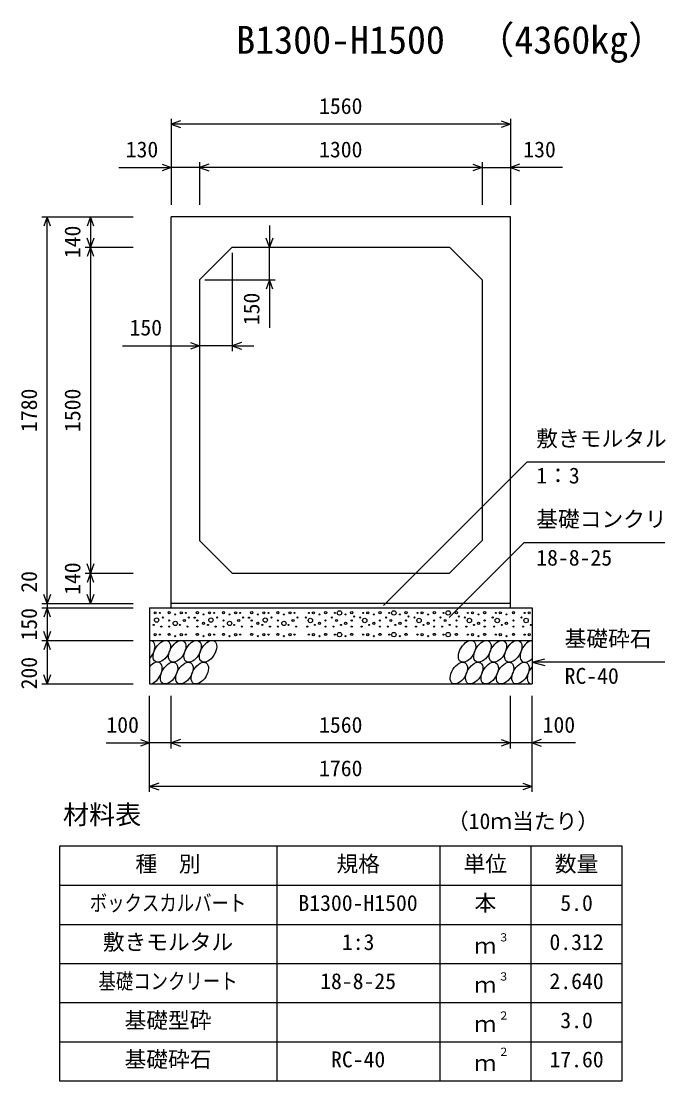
# Model space of a CAD drawing. Units: millimetres, scale not verified. Extents: x -25170 to 75630, y 0 to 35640.
# Drawn here: x 50019 to 52948, y 12765 to 17643 of the extents above; entities that cross this region are included whole.
import ezdxf
from ezdxf.enums import TextEntityAlignment as Align

# ---------------------------------------------------------------- set-up
doc = ezdxf.new("R2010")
doc.units = ezdxf.units.MM
doc.header["$LTSCALE"] = 60
for name, color, linetype, lineweight in [('DIM', 7, 'Continuous', 25), ('HATCH', 6, 'Continuous', 25), ('HYO', 3, 'Continuous', 25), ('HYO2', 4, 'Continuous', 25), ('OUTLINE', 3, 'Continuous', 25), ('TXT', 7, 'Continuous', 25)]:
    doc.layers.add(name, color=color, linetype=linetype, lineweight=lineweight)
doc.styles.add('ＭＳ ゴシック', font='')
doc.styles.get('ＭＳ ゴシック').set_extended_font_data('MS Gothic')

msp = doc.modelspace()

# ---------------------------------------------------------------- linework, layer by layer
at = {"layer": 'DIM'}
for p, q in [((50709.98, 17193.78), (50709.98, 16796.89)), ((50752.27, 17184.17), (50709.98, 17168.78)), ((52269.98, 17168.78), (50709.98, 17168.78)), ((50709.98, 17168.78), (50752.27, 17153.39)), ((52227.7, 17184.17), (52269.98, 17168.78)), ((52269.98, 17168.78), (52227.7, 17153.39)), ((52269.98, 17193.78), (52269.98, 16796.89)), ((50667.7, 16984.17), (50709.98, 16968.78)), ((50839.98, 16993.78), (50839.98, 16796.89)), ((50882.27, 16984.17), (50839.98, 16968.78)), ((52097.7, 16984.17), (52139.98, 16968.78)), ((52139.98, 16993.78), (52139.98, 16796.89)), ((52312.27, 16984.17), (52269.98, 16968.78)), ((50469.24, 16968.78), (50709.98, 16968.78)), ((50709.98, 16968.78), (50667.7, 16953.39)), ((50839.98, 16968.78), (50709.98, 16968.78)), ((52139.98, 16968.78), (50839.98, 16968.78)), ((50839.98, 16968.78), (50882.27, 16953.39)), ((52139.98, 16968.78), (52097.7, 16953.39)), ((52139.98, 16968.78), (52269.98, 16968.78)), ((52510.73, 16968.78), (52269.98, 16968.78)), ((52269.98, 16968.78), (52312.27, 16953.39)), ((50113.88, 16741.89), (50534.98, 16741.89)), ((50138.88, 16741.89), (50123.49, 16699.6)), ((50138.88, 14961.89), (50138.88, 16741.89)), ((50154.27, 16699.6), (50138.88, 16741.89)), ((50338.88, 16741.89), (50323.49, 16699.6)), ((50338.88, 16741.89), (50338.88, 16601.89)), ((50354.27, 16699.6), (50338.88, 16741.89)), ((51162.46, 16701.89), (51162.46, 16601.89)), ((50338.88, 16601.89), (50323.49, 16644.17)), ((50354.27, 16644.17), (50338.88, 16601.89)), ((51162.46, 16601.89), (51147.07, 16644.17)), ((51177.85, 16644.17), (51162.46, 16601.89)), ((50313.88, 16601.89), (50534.98, 16601.89)), ((50338.88, 16601.89), (50323.49, 16559.6)), ((50338.88, 16601.89), (50338.88, 15101.89)), ((50354.27, 16559.6), (50338.88, 16601.89)), ((51162.46, 16451.89), (51162.46, 16601.89)), ((50989.98, 16576.89), (50989.98, 16123.87)), ((50864.98, 16451.89), (51187.46, 16451.89)), ((51162.46, 16451.89), (51147.07, 16409.6)), ((51177.85, 16409.6), (51162.46, 16451.89)), ((51162.46, 16451.89), (51162.46, 16231.01)), ((50485.88, 16148.87), (50839.98, 16148.87)), ((50797.7, 16164.26), (50839.98, 16148.87)), ((50839.98, 16148.87), (50797.7, 16133.48)), ((50989.98, 16148.87), (50839.98, 16148.87)), ((51032.27, 16164.26), (50989.98, 16148.87)), ((50989.98, 16148.87), (51089.98, 16148.87)), ((50989.98, 16148.87), (51032.27, 16133.48)), ((51686.2, 14952.55), (52346.48, 15612.83)), ((53178.89, 15612.83), (52346.48, 15612.83)), ((51988.01, 14898.16), (52332.07, 15242.22)), ((53431.62, 15242.22), (52332.07, 15242.22)), ((50338.88, 15101.89), (50323.49, 15144.17)), ((50354.27, 15144.17), (50338.88, 15101.89)), ((50313.88, 15101.89), (50534.98, 15101.89)), ((50338.88, 15101.89), (50323.49, 15059.6)), ((50338.88, 14961.89), (50338.88, 15101.89)), ((50354.27, 15059.6), (50338.88, 15101.89)), ((50138.88, 14961.89), (50123.49, 15004.17)), ((50154.27, 15004.17), (50138.88, 14961.89)), ((50338.88, 14961.89), (50323.49, 15004.17)), ((50354.27, 15004.17), (50338.88, 14961.89)), ((50113.88, 14961.89), (50534.98, 14961.89)), ((50113.88, 14941.89), (50534.98, 14941.89)), ((50138.88, 14941.89), (50123.49, 14899.6)), ((50138.88, 14961.89), (50138.88, 14941.89)), ((50138.88, 14941.89), (50138.88, 14791.89)), ((50154.27, 14899.6), (50138.88, 14941.89)), ((50138.88, 14791.89), (50123.49, 14834.17)), ((50154.27, 14834.17), (50138.88, 14791.89)), ((50113.88, 14791.89), (50534.98, 14791.89)), ((50138.88, 14791.89), (50123.49, 14749.6)), ((50138.88, 14791.89), (50138.88, 14591.89)), ((50154.27, 14749.6), (50138.88, 14791.89)), ((52369.98, 14691.89), (52427.94, 14707.42)), ((53049.79, 14691.89), (52369.98, 14691.89)), ((52369.98, 14691.89), (52427.94, 14676.36)), ((50138.88, 14591.89), (50123.49, 14634.17)), ((50154.27, 14634.17), (50138.88, 14591.89)), ((50113.88, 14591.89), (50534.98, 14591.89)), ((50609.98, 14095.28), (50609.98, 14536.89)), ((50709.98, 14295.28), (50709.98, 14536.89)), ((52269.98, 14295.28), (52269.98, 14536.89)), ((52269.98, 14295.28), (52269.98, 14536.89)), ((52369.98, 14095.28), (52369.98, 14536.89)), ((50410.44, 14320.28), (50609.98, 14320.28)), ((50567.7, 14335.67), (50609.98, 14320.28)), ((50609.98, 14320.28), (50567.7, 14304.88)), ((50709.98, 14320.28), (50609.98, 14320.28)), ((50752.27, 14335.67), (50709.98, 14320.28)), ((52269.98, 14320.28), (50709.98, 14320.28)), ((50709.98, 14320.28), (50752.27, 14304.88)), ((52227.7, 14335.67), (52269.98, 14320.28)), ((52269.98, 14320.28), (52227.7, 14304.88)), ((52369.98, 14320.28), (52269.98, 14320.28)), ((52412.27, 14335.67), (52369.98, 14320.28)), ((52569.53, 14320.28), (52369.98, 14320.28)), ((52369.98, 14320.28), (52412.27, 14304.88)), ((50652.27, 14135.67), (50609.98, 14120.28)), ((52369.98, 14120.28), (50609.98, 14120.28)), ((50609.98, 14120.28), (50652.27, 14104.88)), ((52327.7, 14135.67), (52369.98, 14120.28)), ((52369.98, 14120.28), (52327.7, 14104.88))]:
    msp.add_line(p, q, dxfattribs=at)
at = {"layer": 'HATCH'}
for centre, radius in [((50699.95, 14919.94), 5), ((50829.95, 14919.94), 5), ((50949.95, 14919.94), 5), ((51079.95, 14919.94), 5), ((51199.95, 14919.94), 5), ((51420.01, 14919.94), 5), ((51483.94, 14919.07), 10), ((51540.01, 14919.94), 5), ((51670.01, 14919.94), 5), ((51733.94, 14919.07), 10), ((51790.01, 14919.94), 5), ((51920.01, 14919.94), 5), ((51983.94, 14919.07), 10), ((52021.84, 14919.94), 5), ((52151.84, 14919.94), 5), ((52284.77, 14919.94), 5), ((50636.02, 14919.07), 5), ((50642.56, 14886.05), 10), ((50657.05, 14919.07), 2.5), ((50671.07, 14898.05), 2.5), ((50699.95, 14884.05), 2.5), ((50727.99, 14870.92), 10), ((50727.99, 14912.06), 2.5), ((50756.02, 14919.07), 5), ((50770.04, 14884.05), 5), ((50777.05, 14919.07), 2.5), ((50791.07, 14898.05), 2.5), ((50817.53, 14897.15), 2.5), ((50829.95, 14884.05), 2.5), ((50857.99, 14912.06), 2.5), ((50886.02, 14919.07), 5), ((50892.56, 14886.05), 10), ((50907.05, 14919.07), 2.5), ((50921.07, 14898.05), 2.5), ((50949.95, 14884.05), 2.5), ((50977.99, 14870.92), 10), ((50977.99, 14912.06), 2.5), ((51006.02, 14919.07), 5), ((51020.04, 14884.05), 5), ((51027.05, 14919.07), 2.5), ((51041.07, 14898.05), 2.5), ((51067.53, 14897.15), 2.5), ((51079.95, 14884.05), 2.5), ((51107.99, 14912.06), 2.5), ((51136.02, 14919.07), 5), ((51142.56, 14886.05), 10), ((51157.05, 14919.07), 2.5), ((51171.07, 14898.05), 2.5), ((51199.95, 14884.05), 2.5), ((51227.99, 14870.92), 10), ((51227.99, 14912.06), 2.5), ((51256.02, 14919.07), 5), ((51270.04, 14884.05), 5), ((51277.05, 14919.07), 2.5), ((51291.07, 14898.05), 2.5), ((51328.89, 14898.05), 2.5), ((51349.92, 14884.05), 10), ((51342.91, 14919.07), 2.5), ((51363.94, 14919.07), 5), ((51391.98, 14912.06), 2.5), ((51420.01, 14884.05), 2.5), ((51448.89, 14898.05), 2.5), ((51462.91, 14919.07), 2.5), ((51469.92, 14884.05), 5), ((51511.98, 14912.06), 2.5), ((51540.01, 14884.05), 2.5), ((51551.35, 14902.37), 2.5), ((51578.89, 14898.05), 2.5), ((51599.92, 14884.05), 10), ((51592.91, 14919.07), 2.5), ((51613.94, 14919.07), 5), ((51641.98, 14912.06), 2.5), ((51670.01, 14884.05), 2.5), ((51698.89, 14898.05), 2.5), ((51712.91, 14919.07), 2.5), ((51719.92, 14884.05), 5), ((51761.98, 14912.06), 2.5), ((51790.01, 14884.05), 2.5), ((51801.35, 14902.37), 2.5), ((51828.89, 14898.05), 2.5), ((51849.92, 14884.05), 10), ((51842.91, 14919.07), 2.5), ((51863.94, 14919.07), 5), ((51891.98, 14912.06), 2.5), ((51920.01, 14884.05), 2.5), ((51948.89, 14898.05), 2.5), ((51962.91, 14919.07), 2.5), ((51969.92, 14884.05), 5), ((52021.84, 14884.05), 2.5), ((52033.18, 14902.37), 2.5), ((52060.71, 14898.05), 2.5), ((52081.74, 14884.05), 10), ((52074.73, 14919.07), 2.5), ((52095.76, 14919.07), 5), ((52123.8, 14912.06), 2.5), ((52151.84, 14884.05), 2.5), ((52188.78, 14898.05), 2.5), ((52209.81, 14884.05), 10), ((52202.79, 14919.07), 2.5), ((52223.83, 14919.07), 5), ((52251.86, 14912.06), 2.5), ((52284.77, 14884.05), 2.5), ((52321.7, 14898.05), 2.5), ((52342.73, 14884.05), 10), ((52335.72, 14919.07), 2.5), ((52356.75, 14919.07), 5), ((50629.01, 14863.91), 2.5), ((50664.06, 14856.04), 2.5), ((50699.95, 14856.04), 2.5), ((50749.01, 14863.91), 2.5), ((50784.06, 14856.04), 2.5), ((50829.95, 14856.04), 2.5), ((50857.99, 14870.92), 5), ((50879.01, 14863.91), 2.5), ((50914.06, 14856.04), 2.5), ((50949.95, 14856.04), 2.5), ((50999.01, 14863.91), 2.5), ((51034.06, 14856.04), 2.5), ((51079.95, 14856.04), 2.5), ((51107.99, 14870.92), 5), ((51129.01, 14863.91), 2.5), ((51164.06, 14856.04), 2.5), ((51199.95, 14856.04), 2.5), ((51249.01, 14863.91), 2.5), ((51284.06, 14856.04), 2.5), ((51335.9, 14856.04), 2.5), ((51370.95, 14863.91), 2.5), ((51391.98, 14870.92), 5), ((51420.01, 14856.04), 2.5), ((51455.9, 14856.04), 2.5), ((51483.94, 14819.07), 10), ((51490.95, 14863.91), 2.5), ((51511.98, 14870.92), 5), ((51540.01, 14856.04), 2.5), ((51585.9, 14856.04), 2.5), ((51620.95, 14863.91), 2.5), ((51641.98, 14870.92), 5), ((51670.01, 14856.04), 2.5), ((51705.9, 14856.04), 2.5), ((51733.94, 14819.07), 10), ((51740.95, 14863.91), 2.5), ((51761.98, 14870.92), 5), ((51790.01, 14856.04), 2.5), ((51835.9, 14856.04), 2.5), ((51870.95, 14863.91), 2.5), ((51891.98, 14870.92), 5), ((51920.01, 14856.04), 2.5), ((51955.9, 14856.04), 2.5), ((51983.94, 14819.07), 10), ((51990.95, 14863.91), 2.5), ((52021.84, 14856.04), 2.5), ((52067.72, 14856.04), 2.5), ((52102.77, 14863.91), 2.5), ((52123.8, 14870.92), 5), ((52151.84, 14856.04), 2.5), ((52195.79, 14856.04), 2.5), ((52230.83, 14863.91), 2.5), ((52251.86, 14870.92), 5), ((52284.77, 14856.04), 2.5), ((52328.71, 14856.04), 2.5), ((52363.76, 14863.91), 2.5), ((50636.02, 14819.07), 5), ((50657.05, 14819.07), 2.5), ((50699.95, 14819.94), 5), ((50727.99, 14812.06), 2.5), ((50756.02, 14819.07), 5), ((50777.05, 14819.07), 2.5), ((50829.95, 14819.94), 5), ((50857.99, 14812.06), 2.5), ((50886.02, 14819.07), 5), ((50907.05, 14819.07), 2.5), ((50949.95, 14819.94), 5), ((50977.99, 14812.06), 2.5), ((51006.02, 14819.07), 5), ((51027.05, 14819.07), 2.5), ((51079.95, 14819.94), 5), ((51107.99, 14812.06), 2.5), ((51136.02, 14819.07), 5), ((51157.05, 14819.07), 2.5), ((51199.95, 14819.94), 5), ((51227.99, 14812.06), 2.5), ((51256.02, 14819.07), 5), ((51277.05, 14819.07), 2.5), ((51342.91, 14819.07), 2.5), ((51363.94, 14819.07), 5), ((51391.98, 14812.06), 2.5), ((51420.01, 14819.94), 5), ((51462.91, 14819.07), 2.5), ((51511.98, 14812.06), 2.5), ((51540.01, 14819.94), 5), ((51592.91, 14819.07), 2.5), ((51613.94, 14819.07), 5), ((51641.98, 14812.06), 2.5), ((51670.01, 14819.94), 5), ((51712.91, 14819.07), 2.5), ((51761.98, 14812.06), 2.5), ((51790.01, 14819.94), 5), ((51842.91, 14819.07), 2.5), ((51863.94, 14819.07), 5), ((51891.98, 14812.06), 2.5), ((51920.01, 14819.94), 5), ((51962.91, 14819.07), 2.5), ((52021.84, 14819.94), 5), ((52074.73, 14819.07), 2.5), ((52095.76, 14819.07), 5), ((52123.8, 14812.06), 2.5), ((52151.84, 14819.94), 5), ((52202.79, 14819.07), 2.5), ((52223.83, 14819.07), 5), ((52251.86, 14812.06), 2.5), ((52284.77, 14819.94), 5), ((52335.72, 14819.07), 2.5), ((52356.75, 14819.07), 5)]:
    msp.add_circle(centre, radius, dxfattribs=at)
for centre, start_param, end_param in [((50595.33, 14741.88), 4.3355439, 6.7245934), ((52354.54, 14741.88), 0.4199491, 4.357003), ((50628.58, 14641.89), 3.4740877, 7.5860497), ((52387.79, 14641.89), 1.2805297, 3.4964223)]:
    msp.add_ellipse(centre, major_axis=(29.09, 47.08), ratio=0.5792, start_param=start_param, end_param=end_param, dxfattribs=at)
for centre in [(50666.29, 14741.88), (50737.24, 14741.88), (50808.2, 14741.88), (50879.15, 14741.88), (52070.71, 14741.88), (52141.67, 14741.88), (52212.63, 14741.88), (52283.58, 14741.88), (50699.53, 14641.89), (50770.49, 14641.89), (50841.45, 14641.89), (52033.01, 14641.89), (52103.96, 14641.89), (52174.92, 14641.89), (52245.87, 14641.89), (52316.83, 14641.89)]:
    msp.add_ellipse(centre, major_axis=(29.09, 47.08), ratio=0.5792, dxfattribs=at)
at = {"layer": 'HYO'}
for p, q in [((52784.98, 13845.28), (50194.98, 13845.28)), ((50194.98, 13845.28), (50194.98, 12765.28)), ((51194.98, 13845.28), (51194.98, 12765.28)), ((51944.98, 13845.28), (51944.98, 12765.28)), ((52364.98, 13845.28), (52364.98, 12765.28)), ((52784.98, 12765.28), (52784.98, 13845.28)), ((50194.98, 13665.28), (52784.98, 13665.28)), ((50194.98, 12765.28), (52784.98, 12765.28))]:
    msp.add_line(p, q, dxfattribs=at)
at = {"layer": 'HYO2'}
for p, q in [((50194.98, 13485.28), (52784.98, 13485.28)), ((50194.98, 13305.28), (52784.98, 13305.28)), ((50194.98, 13125.28), (52784.98, 13125.28)), ((50194.98, 12945.28), (52784.98, 12945.28))]:
    msp.add_line(p, q, dxfattribs=at)
at = {"layer": 'OUTLINE'}
for p, q in [((52269.98, 16741.89), (50709.98, 16741.89)), ((50709.98, 14941.89), (50709.98, 16741.89)), ((52269.98, 14941.89), (52269.98, 16741.89)), ((50989.98, 16601.89), (50839.98, 16451.89)), ((50989.98, 16601.89), (51989.98, 16601.89)), ((52139.98, 16451.89), (51989.98, 16601.89)), ((50839.98, 16451.89), (50839.98, 15251.89)), ((52139.98, 16451.89), (52139.98, 15251.89)), ((50989.98, 15101.89), (50839.98, 15251.89)), ((51989.98, 15101.89), (52139.98, 15251.89)), ((50989.98, 15101.89), (51989.98, 15101.89)), ((50609.98, 14941.89), (50609.98, 14591.89)), ((50609.98, 14941.89), (52369.98, 14941.89)), ((52269.98, 14961.89), (50709.98, 14961.89)), ((52369.98, 14941.89), (52369.98, 14591.89)), ((50609.98, 14791.89), (52369.98, 14791.89)), ((50609.98, 14591.89), (52369.98, 14591.89))]:
    msp.add_line(p, q, dxfattribs=at)

# ---------------------------------------------------------------- texts
at = {"layer": 'DIM', "style": 'ＭＳ ゴシック'}
for s, p in [('1560', (51389.98, 17193.78)), ('130', (50500.34, 16993.78)), ('1300', (51389.98, 16993.78)), ('130', (52329.62, 16993.78)), ('150', (50517.84, 16173.87)), ('敷きモルタル', (52389.33, 15662.83)), ('1：3', (52389.33, 15492.72)), ('基礎コンクリート', (52389.33, 15292.22)), ('18-8-25', (52389.33, 15114.59)), ('基礎砕石', (52519.72, 14741.89)), ('RC-40', (52519.72, 14570.51)), ('100', (50411.34, 14345.28)), ('1560', (51389.98, 14345.28)), ('100', (52418.62, 14345.28)), ('1760', (51389.98, 14145.28))]:
    msp.add_text(s, height=73.31, dxfattribs=at).set_placement(p, align=Align.BOTTOM_LEFT)
for s, p in [('140', (50313.88, 16551.89)), ('150', (51137.46, 16243.39)), ('1780', (50113.88, 15751.89)), ('1500', (50313.88, 15751.89)), ('140', (50313.88, 15001.89)), ('20', (50113.88, 15011.96)), ('150', (50113.88, 14791.89)), ('200', (50113.88, 14566.89))]:
    msp.add_text(s, height=73.31, rotation=90, dxfattribs=at).set_placement(p, align=Align.BOTTOM_LEFT)
at = {"layer": 'TXT', "style": 'ＭＳ ゴシック'}
for s, height, p in [('B1300-H1500', 128.3, (51008.73, 17454.39)), ('（4360kg）', 128.3, (52113.57, 17454.39)), ('材料表', 87.98, (50211.65, 13920.28)), ('（10ｍ当たり）', 73.31, (51978.31, 13901.94)), ('種\u3000別', 73.31, (50544.98, 13705.28)), ('規格', 73.31, (51469.98, 13705.28)), ('単位', 73.31, (52054.98, 13705.28)), ('数量', 73.31, (52474.98, 13705.28)), ('B1300-H1500', 73.31, (51294.98, 13525.28)), ('本', 73.31, (52104.98, 13525.28)), ('5.0', 73.31, (52499.98, 13525.28)), ('敷きモルタル', 73.31, (50394.98, 13345.28)), ('1:3', 73.31, (51494.98, 13345.28)), ('３', 36.66, (52214.22, 13395.89)), ('0.312', 73.31, (52449.98, 13345.28)), ('ｍ', 73.31, (52104.98, 13328.61)), ('18-8-25', 73.31, (51394.98, 13165.28)), ('ｍ', 73.31, (52104.98, 13148.61)), ('３', 36.66, (52214.22, 13215.89)), ('2.640', 73.31, (52449.98, 13165.28)), ('基礎型砕', 73.31, (50494.98, 12985.28)), ('２', 36.66, (52214.22, 13035.89)), ('3.0', 73.31, (52499.98, 12985.28)), ('ｍ', 73.31, (52104.98, 12968.61)), ('基礎砕石', 73.31, (50494.98, 12805.28)), ('RC-40', 73.31, (51444.98, 12805.28)), ('２', 36.66, (52214.22, 12869.22)), ('17.60', 73.31, (52449.98, 12805.28)), ('ｍ', 73.31, (52104.98, 12788.61))]:
    msp.add_text(s, height=height, dxfattribs=at).set_placement(p, align=Align.BOTTOM_LEFT)
at = {"layer": 'TXT', "style": 'ＭＳ ゴシック', "width": 0.8}
for s, p in [('ボックスカルバート', (50334.98, 13525.28)), ('基礎コンクリート', (50374.98, 13165.28))]:
    msp.add_text(s, height=73.31, dxfattribs=at).set_placement(p, align=Align.BOTTOM_LEFT)

doc.saveas('drawing.dxf')
